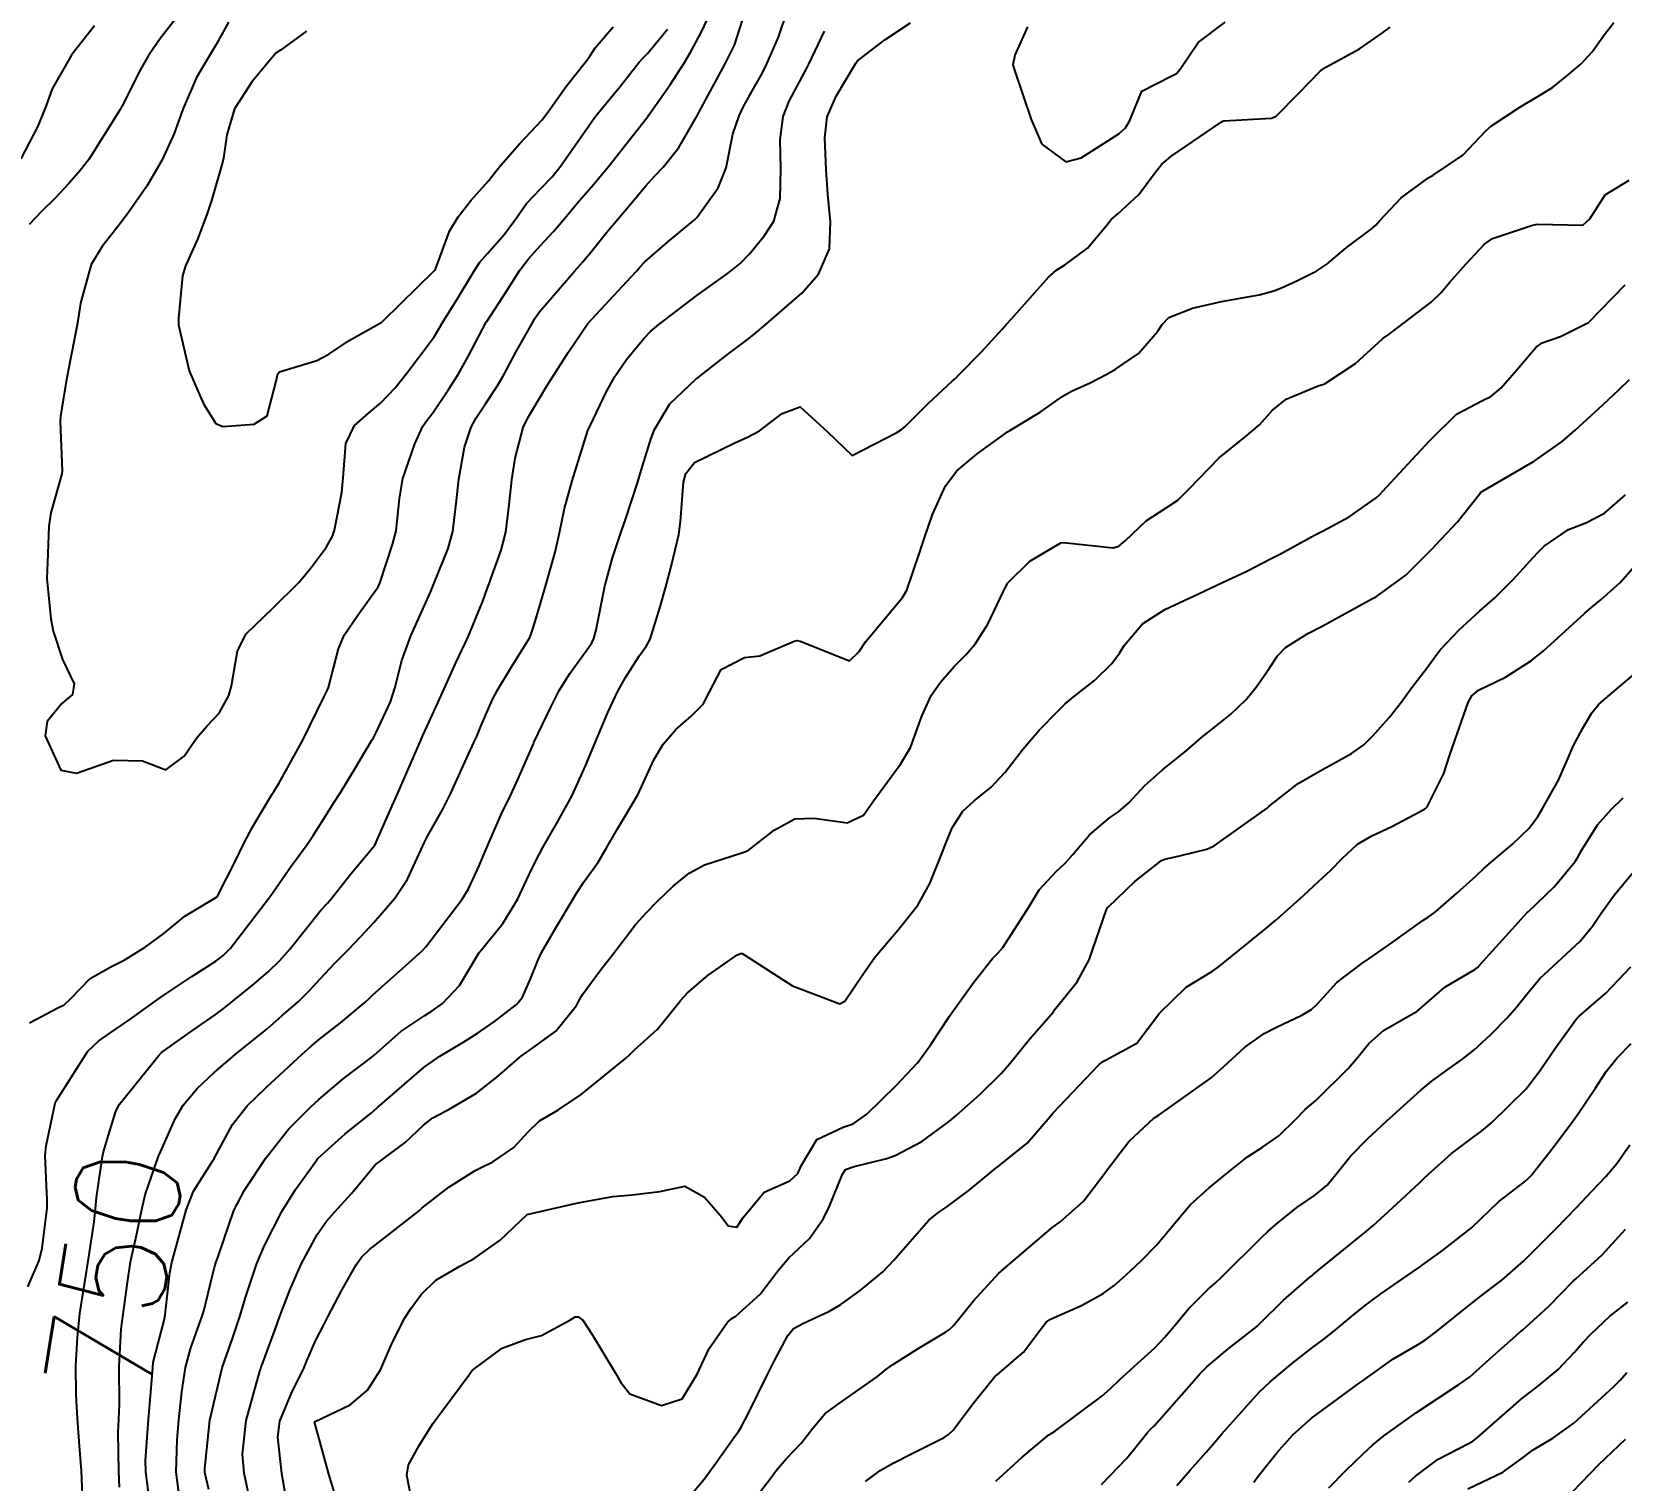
# Model space of a CAD drawing. Header units: metres. Extents: x 318500 to 325275, y 7408834 to 7428799.
# Drawn here: x 319758.7 to 319819.3, y 7411387.8 to 7411443 of the extents above; entities that cross this region are included whole.
import ezdxf
from ezdxf.enums import TextEntityAlignment as Align

# ---------------------------------------------------------------- set-up
doc = ezdxf.new("R2010")
doc.units = ezdxf.units.M
doc.header["$MEASUREMENT"] = 0
for name, color, linetype in [('Cotas', 45, 'Continuous'), ('Curvas de Nivel 1m', 11, 'Continuous'), ('Curvas de Nivel 5m', 15, 'Continuous')]:
    doc.layers.add(name, color=color, linetype=linetype)
doc.styles.add('Style-STANDARD', font='STANDARD.shx')

msp = doc.modelspace()

# ---------------------------------------------------------------- linework, layer by layer
at = {"layer": 'Curvas de Nivel 1m', "flags": 128}
for points, elevation in [([(319758.591, 7411395.143), (319759.016, 7411396.146), (319759.137, 7411396.612), (319759.323, 7411398.143), (319759.327, 7411398.441), (319759.249, 7411400.144), (319759.284, 7411400.515), (319759.629, 7411402.141), (319759.645, 7411402.176), (319759.681, 7411402.247), (319760.878, 7411404.122), (319761.295, 7411404.527), (319761.711, 7411404.812), (319762.48, 7411405.337), (319763.512, 7411406.083), (319763.638, 7411406.175), (319763.732, 7411406.239), (319764.841, 7411406.972), (319765.753, 7411407.566), (319766.035, 7411407.777), (319766.31, 7411408.052), (319767.779, 7411409.963), (319767.827, 7411410.029), (319768.628, 7411411.187), (319769.229, 7411412.009), (319769.467, 7411412.353), (319769.824, 7411412.912), (319770.245, 7411413.585), (319770.5, 7411413.993), (319771.008, 7411414.829), (319771.697, 7411415.982), (319771.761, 7411416.082), (319771.864, 7411416.278), (319772.406, 7411417.448), (319772.579, 7411417.97), (319772.844, 7411419.028), (319773.188, 7411419.961), (319773.937, 7411421.629), (319774.07, 7411421.948), (319774.608, 7411423.292), (319774.79, 7411423.938), (319774.917, 7411425.005), (319775.013, 7411425.935), (319775.239, 7411427.158), (319775.492, 7411427.928), (319775.673, 7411428.277), (319776.033, 7411428.816), (319776.476, 7411429.484), (319776.727, 7411429.913), (319777.196, 7411430.776), (319777.824, 7411431.903), (319777.92, 7411432.063), (319778.084, 7411432.302), (319779.44, 7411433.88), (319779.75, 7411434.231), (319780.112, 7411434.665), (319780.642, 7411435.343), (319781.076, 7411435.856), (319781.56, 7411436.427), (319782.149, 7411437.122), (319782.491, 7411437.5), (319782.808, 7411437.834), (319783.408, 7411438.587), (319784.114, 7411439.821), (319784.137, 7411439.864), (319784.182, 7411439.941), (319784.839, 7411441.171), (319785.189, 7411441.805), (319785.531, 7411442.49), (319785.946, 7411443.794)], 749), ([(319764.231, 7411443.5), (319763.606, 7411442.702), (319763.191, 7411442.095), (319762.835, 7411441.466), (319762.181, 7411440.167), (319762.161, 7411440.129), (319762.149, 7411440.11), (319762.105, 7411440.037), (319760.909, 7411438.129), (319760.583, 7411437.704), (319760.146, 7411437.213), (319759.628, 7411436.655), (319759.112, 7411436.15), (319758.63, 7411435.648)], 748), ([(319758.653, 7411405.214), (319759.725, 7411405.775), (319759.965, 7411405.897), (319760.23, 7411406.132), (319760.961, 7411406.902), (319761.748, 7411407.338), (319762.252, 7411407.603), (319763.063, 7411408.09), (319763.765, 7411408.617), (319764.567, 7411409.277), (319765.779, 7411410.006), (319765.829, 7411410.059), (319766.485, 7411411.365), (319766.826, 7411412.045), (319767.161, 7411412.699), (319767.837, 7411413.825), (319767.918, 7411413.95), (319767.967, 7411414.028), (319768.157, 7411414.339), (319769.086, 7411416.012), (319769.337, 7411416.538), (319769.885, 7411417.657), (319770.003, 7411417.884), (319770.054, 7411417.998), (319770.436, 7411419.471), (319770.652, 7411419.993), (319771.168, 7411420.748), (319771.939, 7411421.838), (319772.007, 7411421.979), (319772.491, 7411423.443), (319772.626, 7411423.97), (319772.759, 7411425.197), (319772.887, 7411425.967), (319773.339, 7411427.286), (319773.651, 7411427.956), (319773.802, 7411428.175), (319774.028, 7411428.469), (319774.629, 7411429.354), (319774.989, 7411429.936), (319775.373, 7411430.618), (319776.064, 7411431.92), (319776.08, 7411431.949), (319776.857, 7411433.148), (319777.349, 7411433.908), (319777.67, 7411434.341), (319778.114, 7411434.841), (319778.63, 7411435.384), (319779.061, 7411435.886), (319779.546, 7411436.472), (319780.15, 7411437.181), (319780.468, 7411437.552), (319780.719, 7411437.862), (319782.179, 7411439.711), (319782.237, 7411439.782), (319782.278, 7411439.839), (319783.064, 7411440.964), (319783.624, 7411441.826), (319783.843, 7411442.196), (319784.226, 7411442.917), (319784.525, 7411443.526)], 748), ([(319761.131, 7411443.222), (319760.277, 7411442.139), (319760.248, 7411442.101), (319760.208, 7411442.037), (319759.518, 7411440.819), (319759.269, 7411440.149), (319758.956, 7411439.368), (319758.323, 7411438.158)], 749), ([(319766.23, 7411443.364), (319765.765, 7411442.516), (319765.497, 7411442.067), (319765.017, 7411441.253), (319764.503, 7411440.077), (319764.42, 7411439.835), (319764.17, 7411439.122), (319763.697, 7411438.087), (319763.125, 7411437.116), (319762.418, 7411436.106), (319762.299, 7411435.936), (319762.124, 7411435.698), (319761.414, 7411434.817), (319760.994, 7411434.127), (319760.598, 7411432.645), (319760.519, 7411432.133), (319760.448, 7411431.761), (319760.135, 7411430.139), (319760.121, 7411430.067), (319760.043, 7411429.662), (319759.826, 7411428.339), (319759.818, 7411428.142), (319759.895, 7411426.247), (319759.883, 7411426.141), (319759.468, 7411424.655), (319759.391, 7411424.146), (319759.33, 7411422.766), (319759.31, 7411422.146), (319759.458, 7411420.612), (319759.548, 7411420.144), (319759.904, 7411419.068), (319760.348, 7411418.133), (319760.293, 7411417.724), (319759.879, 7411417.391), (319759.317, 7411416.697), (319759.241, 7411416.146), (319759.847, 7411414.838), (319760.439, 7411414.724), (319761.851, 7411415.223), (319762.958, 7411415.2), (319763.848, 7411414.86), (319764.546, 7411415.38), (319765.01, 7411416.069), (319765.406, 7411416.526), (319765.874, 7411417.012), (319766.248, 7411417.691), (319766.35, 7411418.053), (319766.573, 7411419.387), (319766.912, 7411420.045), (319767.93, 7411421.02), (319768.932, 7411422.015), (319769.387, 7411422.57), (319769.96, 7411423.336), (319770.198, 7411423.766), (319770.274, 7411423.997), (319770.56, 7411425.426), (319770.604, 7411425.994), (319770.709, 7411427.297), (319771.044, 7411427.99), (319771.563, 7411428.449), (319772.033, 7411428.84), (319772.587, 7411429.426), (319773.026, 7411429.965), (319773.467, 7411430.551), (319774.071, 7411431.369), (319774.294, 7411431.73), (319774.42, 7411431.945), (319774.95, 7411432.799), (319775.632, 7411433.927), (319775.814, 7411434.214), (319776.109, 7411434.545), (319776.758, 7411435.276), (319777.214, 7411435.909), (319777.595, 7411436.449), (319778.147, 7411437.023), (319778.58, 7411437.467), (319778.909, 7411437.889), (319780.178, 7411439.704), (319780.304, 7411439.868), (319781.15, 7411440.901), (319781.897, 7411441.845), (319782.046, 7411442.009), (319782.215, 7411442.174), (319782.968, 7411443.094)], 747), ([(319762.083, 7411387.499), (319762.05, 7411388.102), (319762.026, 7411389.589), (319762.055, 7411390.102), (319762.078, 7411390.654), (319762.073, 7411392.102), (319762.138, 7411393.525), (319762.215, 7411394.1), (319762.385, 7411395.301), (319762.502, 7411396.096), (319762.75, 7411397.232), (319762.926, 7411398.09), (319763.064, 7411398.653), (319763.559, 7411400.081), (319763.585, 7411400.147), (319763.653, 7411400.31), (319764.202, 7411401.545), (319764.508, 7411402.072), (319765.045, 7411402.708), (319765.693, 7411403.319), (319766.558, 7411404.047), (319767.191, 7411404.555), (319767.714, 7411404.983), (319768.27, 7411405.474), (319768.888, 7411406.013), (319769.317, 7411406.426), (319769.743, 7411406.894), (319770.279, 7411407.468), (319770.795, 7411407.99), (319771.268, 7411408.482), (319771.771, 7411409.034), (319772.574, 7411409.968), (319773.063, 7411410.688), (319773.649, 7411411.952), (319773.696, 7411412.068), (319773.815, 7411412.306), (319774.413, 7411413.36), (319774.699, 7411413.937), (319775.386, 7411415.458), (319775.608, 7411415.924), (319775.688, 7411416.098), (319775.869, 7411416.541), (319776.291, 7411417.509), (319776.502, 7411417.914), (319777.031, 7411418.781), (319777.72, 7411419.902), (319777.781, 7411420.041), (319777.926, 7411420.511), (319778.329, 7411421.894), (319778.69, 7411423.158), (319778.857, 7411423.887), (319779.046, 7411424.822), (319779.339, 7411425.88), (319779.939, 7411427.791), (319779.97, 7411427.871), (319779.985, 7411427.906), (319780.022, 7411427.973), (319780.64, 7411429.262), (319780.964, 7411429.856), (319781.409, 7411430.5), (319782.072, 7411431.3), (319782.338, 7411431.576), (319782.638, 7411431.834), (319784.091, 7411432.939), (319785.297, 7411433.802), (319785.739, 7411434.162), (319786.111, 7411434.544), (319786.675, 7411435.229), (319787.021, 7411435.777), (319787.273, 7411436.644), (319787.298, 7411437.773), (319787.27, 7411438.872), (319787.382, 7411439.772), (319787.608, 7411440.349), (319788.206, 7411441.471), (319788.309, 7411441.658), (319788.362, 7411441.758), (319788.962, 7411443.02)], 751), ([(319763.328, 7411386.216), (319763.08, 7411388.086), (319763.066, 7411388.517), (319763.189, 7411390.085), (319763.343, 7411391.888), (319763.348, 7411392.083), (319763.369, 7411392.257), (319763.554, 7411392.998), (319763.783, 7411393.862), (319763.824, 7411394.077), (319763.999, 7411395.671), (319764.076, 7411396.075), (319764.406, 7411397.278), (319764.618, 7411398.07), (319764.902, 7411398.796), (319765.649, 7411399.973), (319765.685, 7411400.024), (319765.704, 7411400.059), (319766.389, 7411401.33), (319766.945, 7411402.041), (319767.687, 7411402.757), (319769.048, 7411404.01), (319769.389, 7411404.321), (319769.709, 7411404.581), (319770.507, 7411405.203), (319771.433, 7411405.983), (319771.585, 7411406.128), (319771.734, 7411406.27), (319772.642, 7411407.071), (319773.62, 7411407.952), (319773.762, 7411408.103), (319775.14, 7411409.93), (319775.388, 7411410.324), (319775.799, 7411411.19), (319776.012, 7411411.712), (319776.097, 7411411.917), (319776.618, 7411413.123), (319776.996, 7411413.908), (319777.264, 7411414.487), (319777.859, 7411415.849), (319777.883, 7411415.9), (319778.52, 7411417.251), (319778.844, 7411417.886), (319779.248, 7411418.531), (319779.914, 7411419.447), (319780.083, 7411419.702), (319780.167, 7411419.866), (319780.258, 7411420.199), (319780.589, 7411421.86), (319780.877, 7411422.936), (319781.187, 7411423.852), (319781.384, 7411424.444), (319781.838, 7411425.842), (319782.006, 7411426.393), (319782.349, 7411427.505), (319782.475, 7411427.835), (319783.057, 7411428.808), (319784.049, 7411429.757), (319784.089, 7411429.78), (319784.139, 7411429.819), (319785.215, 7411430.651), (319786.073, 7411431.304), (319786.342, 7411431.52), (319786.657, 7411431.781), (319788.093, 7411433.035), (319788.736, 7411433.754), (319789.148, 7411434.716), (319789.183, 7411435.749), (319789.086, 7411436.81), (319789.023, 7411437.751), (319788.97, 7411438.954), (319789.064, 7411439.751), (319789.398, 7411440.542), (319790.118, 7411441.741), (319790.15, 7411441.802), (319790.212, 7411441.893), (319791.257, 7411442.692), (319792.235, 7411443.344)], 752), ([(319764.352, 7411387.196), (319764.244, 7411388.072), (319764.275, 7411389.306), (319764.347, 7411390.072), (319764.461, 7411391.141), (319764.6, 7411392.069), (319764.798, 7411392.821), (319765.243, 7411394.063), (319765.32, 7411394.316), (319765.591, 7411395.433), (319765.721, 7411395.936), (319765.756, 7411396.058), (319765.842, 7411396.296), (319766.433, 7411398.048), (319766.846, 7411398.828), (319767.65, 7411400.03), (319768.527, 7411401.157), (319769.369, 7411402.005), (319769.683, 7411402.282), (319770.607, 7411403.074), (319771.699, 7411403.904), (319771.792, 7411403.979), (319772.806, 7411404.872), (319773.723, 7411405.494), (319774.006, 7411405.666), (319774.394, 7411405.94), (319775.041, 7411406.63), (319775.759, 7411407.831), (319775.793, 7411407.887), (319775.812, 7411407.919), (319776.689, 7411408.992), (319777.251, 7411409.905), (319777.424, 7411410.265), (319777.798, 7411411.08), (319778.076, 7411411.626), (319778.222, 7411411.894), (319778.804, 7411412.907), (319779.334, 7411413.878), (319779.851, 7411415.013), (319780.2, 7411415.865), (319780.698, 7411417.038), (319781.075, 7411417.852), (319781.367, 7411418.379), (319781.911, 7411419.217), (319782.176, 7411419.578), (319782.31, 7411419.836), (319782.699, 7411421.065), (319782.914, 7411421.83), (319783.127, 7411422.654), (319783.4, 7411423.826), (319783.474, 7411424.329), (319783.582, 7411425.824), (319783.672, 7411426.155), (319784.008, 7411426.571), (319785.544, 7411427.326), (319786.017, 7411427.535), (319786.479, 7411427.783), (319787.351, 7411428.449), (319788.034, 7411428.691), (319789.072, 7411427.749), (319790.011, 7411426.844), (319791.715, 7411427.715), (319791.896, 7411427.838), (319792.023, 7411427.938), (319792.914, 7411428.82), (319793.843, 7411429.683), (319793.95, 7411429.783), (319794.053, 7411429.886), (319794.944, 7411430.794), (319795.732, 7411431.663), (319795.897, 7411431.847), (319796.084, 7411432.058), (319797.503, 7411433.639), (319797.818, 7411433.921), (319798.107, 7411434.099), (319798.99, 7411434.744), (319799.704, 7411435.606), (319799.894, 7411435.843), (319800.137, 7411436.054), (319800.941, 7411436.799), (319801.531, 7411437.586), (319801.811, 7411437.936), (319802.167, 7411438.246), (319804.086, 7411439.551), (319804.143, 7411439.588), (319804.181, 7411439.607), (319805.998, 7411439.707), (319806.184, 7411439.775), (319807.046, 7411440.663), (319807.863, 7411441.503), (319808.069, 7411441.644), (319808.213, 7411441.719), (319809.354, 7411442.352), (319810.232, 7411442.962), (319810.527, 7411443.175)], 753), ([(319769.214, 7411443.026), (319768.214, 7411442.301), (319768.056, 7411442.189), (319767.91, 7411442.034), (319767.139, 7411441.103), (319766.466, 7411440.056), (319766.17, 7411439.072), (319766.039, 7411438.184), (319766.015, 7411438.061), (319765.598, 7411436.605), (319765.419, 7411436.067), (319765.068, 7411435.118), (319764.599, 7411434.075), (319764.483, 7411433.689), (319764.328, 7411432.078), (319764.334, 7411431.82), (319764.742, 7411430.073), (319765.286, 7411428.812), (319765.759, 7411428.063), (319766.019, 7411427.951), (319767.212, 7411428.042), (319767.712, 7411428.348), (319768.044, 7411429.622), (319768.12, 7411429.958), (319768.186, 7411430.028), (319769.598, 7411430.466), (319770.061, 7411430.702), (319770.832, 7411431.229), (319772.079, 7411431.923), (319772.108, 7411431.951), (319772.134, 7411431.979), (319774.1, 7411433.911), (319774.122, 7411433.95), (319774.665, 7411435.399), (319774.987, 7411435.937), (319775.489, 7411436.581), (319776.151, 7411437.314), (319776.421, 7411437.653), (319776.614, 7411437.915), (319777.338, 7411438.738), (319778.177, 7411439.628), (319778.391, 7411439.897), (319779.138, 7411440.944), (319779.871, 7411441.875), (319780.015, 7411442.071), (319780.218, 7411442.39), (319780.906, 7411443.184)], 746), ([(319765.48, 7411387.412), (319765.337, 7411388.062), (319765.333, 7411388.221), (319765.52, 7411390.06), (319765.99, 7411392.053), (319766.397, 7411393.208), (319766.679, 7411394.043), (319766.883, 7411394.738), (319767.322, 7411396.034), (319767.607, 7411396.716), (319768.27, 7411398.02), (319768.789, 7411398.856), (319769.613, 7411400.001), (319769.629, 7411400.022), (319769.651, 7411400.042), (319770.683, 7411400.971), (319771.677, 7411401.768), (319771.794, 7411401.863), (319771.919, 7411401.976), (319773.696, 7411403.522), (319774.292, 7411403.941), (319775.174, 7411404.462), (319775.713, 7411404.803), (319776.378, 7411405.256), (319777.218, 7411405.905), (319777.447, 7411406.19), (319777.745, 7411406.892), (319778.036, 7411407.615), (319778.17, 7411407.894), (319778.717, 7411408.834), (319779.338, 7411409.877), (319779.501, 7411410.158), (319779.791, 7411410.596), (319780.325, 7411411.34), (319780.639, 7411411.858), (319781.072, 7411412.601), (319781.805, 7411413.841), (319781.841, 7411413.906), (319782.45, 7411415.238), (319782.812, 7411415.83), (319783.296, 7411416.399), (319783.876, 7411416.906), (319784.339, 7411417.357), (319784.556, 7411417.81), (319785.024, 7411418.682), (319785.91, 7411419.136), (319786.489, 7411419.204), (319787.801, 7411419.762), (319787.92, 7411419.789), (319788.035, 7411419.759), (319789.909, 7411419.014), (319790.277, 7411419.372), (319790.516, 7411419.731), (319791.937, 7411421.432), (319792.099, 7411421.708), (319792.571, 7411423.091), (319792.766, 7411423.698), (319793.082, 7411424.595), (319793.566, 7411425.687), (319794.006, 7411426.251), (319794.784, 7411426.9), (319795.83, 7411427.662), (319795.94, 7411427.742), (319796.022, 7411427.797), (319797.18, 7411428.496), (319798.042, 7411429.106), (319798.37, 7411429.3), (319799.089, 7411429.614), (319799.72, 7411429.941), (319800.058, 7411430.132), (319800.925, 7411430.733), (319801.67, 7411431.584), (319801.834, 7411431.831), (319802.085, 7411432.109), (319802.985, 7411432.463), (319804.092, 7411432.716), (319805.532, 7411432.966), (319806.096, 7411433.124), (319806.381, 7411433.233), (319806.998, 7411433.511), (319807.729, 7411433.88), (319808.109, 7411434.132), (319808.854, 7411434.754), (319809.806, 7411435.475), (319809.982, 7411435.623), (319810.135, 7411435.803), (319810.942, 7411436.664), (319812.003, 7411437.442), (319812.161, 7411437.527), (319813.3, 7411438.297), (319814.178, 7411439.225), (319814.384, 7411439.417), (319815.473, 7411440.119), (319816.197, 7411440.554), (319816.71, 7411440.875), (319817.329, 7411441.373), (319817.804, 7411441.779), (319818.223, 7411442.231), (319818.691, 7411442.898), (319819.058, 7411443.352)], 754), ([(319796.697, 7411443.189), (319796.217, 7411442.106), (319796.14, 7411441.732), (319796.163, 7411441.66), (319796.208, 7411441.533), (319796.832, 7411439.65), (319797.242, 7411438.716), (319798.164, 7411438.035), (319798.74, 7411438.195), (319800.175, 7411439.108), (319800.437, 7411439.338), (319800.581, 7411439.596), (319801.058, 7411440.73), (319802.206, 7411441.323), (319802.379, 7411441.406), (319802.518, 7411441.575), (319803.2, 7411442.591), (319804.237, 7411443.365)], 752), ([(319768.44, 7411387.052), (319768.271, 7411388.018), (319768.119, 7411389.413), (319768.187, 7411390.02), (319768.663, 7411391.145), (319769.097, 7411392.007), (319769.227, 7411392.322), (319769.556, 7411393.082), (319769.872, 7411393.691), (319770.027, 7411393.995), (319770.555, 7411395.021), (319771.105, 7411395.985), (319771.312, 7411396.274), (319771.606, 7411396.561), (319773.397, 7411397.953), (319773.517, 7411398.057), (319773.623, 7411398.15), (319774.631, 7411398.939), (319775.645, 7411399.573), (319775.87, 7411399.695), (319776.32, 7411399.913), (319777.112, 7411400.452), (319777.667, 7411401.056), (319778.097, 7411401.471), (319778.789, 7411401.883), (319779.686, 7411402.478), (319781.371, 7411403.845), (319781.538, 7411404.007), (319781.705, 7411404.165), (319782.587, 7411404.961), (319783.281, 7411405.824), (319783.478, 7411406.078), (319783.738, 7411406.353), (319784.528, 7411407.029), (319785.615, 7411407.792), (319785.761, 7411407.854), (319785.823, 7411407.852), (319785.926, 7411407.788), (319787.743, 7411406.617), (319789.538, 7411405.936), (319789.734, 7411406.03), (319790.423, 7411407.057), (319790.889, 7411407.723), (319791.77, 7411408.749), (319792.516, 7411409.699), (319792.969, 7411410.516), (319793.445, 7411411.685), (319793.541, 7411411.957), (319793.824, 7411412.646), (319794.235, 7411413.275), (319794.663, 7411413.672), (319795.315, 7411414.196), (319795.851, 7411414.766), (319796.534, 7411415.65), (319797.149, 7411416.363), (319797.882, 7411417.124), (319798.136, 7411417.376), (319798.438, 7411417.622), (319799.25, 7411418.26), (319799.91, 7411418.908), (319800.208, 7411419.305), (319800.381, 7411419.595), (319801.088, 7411420.429), (319801.934, 7411420.969), (319803.215, 7411421.561), (319803.704, 7411421.793), (319803.945, 7411421.911), (319805.061, 7411422.426), (319805.961, 7411422.896), (319806.37, 7411423.11), (319807.104, 7411423.509), (319807.665, 7411423.813), (319807.977, 7411423.964), (319808.968, 7411424.502), (319809.996, 7411425.228), (319810.121, 7411425.345), (319810.227, 7411425.467), (319812.02, 7411427.398), (319812.041, 7411427.419), (319812.061, 7411427.44), (319813.05, 7411428.414), (319814.043, 7411428.935), (319814.366, 7411429.095), (319814.749, 7411429.41), (319815.349, 7411430.113), (319816.073, 7411430.954), (319816.324, 7411431.139), (319817.014, 7411431.376), (319818.086, 7411431.919), (319819.491, 7411433.346)], 756), ([(319770.311, 7411387.158), (319770.065, 7411387.994), (319769.52, 7411390), (319770.873, 7411390.64), (319771.532, 7411391.207), (319772.026, 7411391.973), (319772.491, 7411393.031), (319772.953, 7411393.959), (319773.198, 7411394.333), (319773.584, 7411394.853), (319774.138, 7411395.396), (319775.053, 7411395.928), (319775.603, 7411396.224), (319776.597, 7411396.923), (319777.62, 7411397.9), (319779.227, 7411398.275), (319779.627, 7411398.358), (319780.895, 7411398.587), (319781.632, 7411398.647), (319782.687, 7411398.777), (319783.637, 7411398.982), (319784.389, 7411398.566), (319785.039, 7411397.799), (319785.286, 7411397.464), (319785.616, 7411397.412), (319785.852, 7411397.787), (319786.655, 7411398.754), (319787.641, 7411399.187), (319787.943, 7411399.459), (319788.071, 7411399.756), (319788.661, 7411400.754), (319789.672, 7411401.235), (319790.047, 7411401.361), (319790.572, 7411401.727), (319791.691, 7411402.816), (319792.514, 7411403.698), (319793.016, 7411404.384), (319793.727, 7411405.461), (319793.817, 7411405.59), (319793.877, 7411405.679), (319794.655, 7411406.762), (319795.361, 7411407.664), (319795.561, 7411407.863), (319795.764, 7411408.08), (319796.763, 7411409.645), (319797.145, 7411410.285), (319797.8, 7411410.993), (319798.137, 7411411.294), (319798.426, 7411411.621), (319799.057, 7411412.376), (319799.831, 7411413.019), (319800.174, 7411413.257), (319800.564, 7411413.593), (319801.172, 7411414.261), (319801.853, 7411414.871), (319802.734, 7411415.567), (319803.336, 7411416.09), (319803.875, 7411416.52), (319804.451, 7411416.972), (319805.029, 7411417.533), (319805.414, 7411418.01), (319805.908, 7411418.723), (319806.225, 7411419.207), (319806.532, 7411419.514), (319807.381, 7411420.05), (319807.928, 7411420.339), (319809.854, 7411421.386), (319809.94, 7411421.433), (319809.998, 7411421.469), (319811.124, 7411422.281), (319811.965, 7411423.115), (319812.121, 7411423.285), (319812.272, 7411423.437), (319813.095, 7411424.318), (319813.964, 7411425.42), (319813.982, 7411425.439), (319814, 7411425.451), (319814.069, 7411425.488), (319816.012, 7411426.631), (319817.079, 7411427.374), (319817.58, 7411427.813), (319818.033, 7411428.232), (319818.628, 7411428.768), (319819.247, 7411429.348), (319819.655, 7411429.745)], 757), ([(319773.421, 7411385.991), (319773.039, 7411387.957), (319773.097, 7411388.355), (319773.507, 7411389.095), (319773.834, 7411389.627), (319774.034, 7411389.942), (319775.396, 7411391.78), (319775.505, 7411391.921), (319775.52, 7411391.941), (319775.541, 7411391.96), (319776.665, 7411392.797), (319777.559, 7411393.138), (319778.168, 7411393.283), (319779.254, 7411393.875), (319779.451, 7411393.992), (319779.572, 7411393.999), (319779.74, 7411393.867), (319780.096, 7411393.328), (319780.987, 7411391.848), (319781.188, 7411391.497), (319781.532, 7411391.06), (319782.741, 7411390.615), (319783.531, 7411390.877), (319784.102, 7411391.812), (319784.567, 7411392.793), (319785.26, 7411393.795), (319785.429, 7411393.935), (319785.574, 7411394.028), (319786.5, 7411394.863), (319787.189, 7411395.766), (319787.605, 7411396.248), (319788.385, 7411396.979), (319788.923, 7411397.747), (319789.153, 7411398.219), (319789.645, 7411399.437), (319789.764, 7411399.622), (319790.088, 7411399.733), (319791.337, 7411400.033), (319791.657, 7411400.145), (319792.674, 7411400.686), (319793.676, 7411401.418), (319793.819, 7411401.537), (319793.977, 7411401.677), (319794.875, 7411402.481), (319795.696, 7411403.279), (319796.026, 7411403.655), (319796.769, 7411404.589), (319797.692, 7411405.631), (319797.705, 7411405.656), (319797.731, 7411405.702), (319798.596, 7411406.769), (319799.05, 7411407.611), (319799.708, 7411409.53), (319799.747, 7411409.6), (319799.764, 7411409.616), (319799.781, 7411409.637), (319800.793, 7411410.592), (319801.807, 7411411.396), (319801.931, 7411411.455), (319802.496, 7411411.57), (319803.539, 7411411.83), (319803.816, 7411411.963), (319804.741, 7411412.621), (319805.838, 7411413.397), (319805.905, 7411413.454), (319805.972, 7411413.519), (319807.02, 7411414.337), (319807.853, 7411414.82), (319809.05, 7411415.482), (319809.525, 7411415.815), (319809.87, 7411416.153), (319810.491, 7411416.851), (319810.959, 7411417.454), (319811.356, 7411417.99), (319811.909, 7411418.722), (319812.211, 7411419.142), (319812.435, 7411419.435), (319813.158, 7411420.197), (319813.935, 7411420.905), (319814.514, 7411421.411), (319815.226, 7411422.125), (319815.963, 7411422.941), (319816.181, 7411423.172), (319816.4, 7411423.384), (319817.327, 7411424.023), (319817.984, 7411424.275), (319818.702, 7411424.64), (319819.496, 7411425.345)], 758), ([(319783.968, 7411387.327), (319784.374, 7411387.807), (319784.84, 7411388.46), (319785.514, 7411389.404), (319785.678, 7411389.627), (319785.784, 7411389.786), (319786.048, 7411390.305), (319786.767, 7411391.772), (319787.029, 7411392.286), (319787.563, 7411393.288), (319787.778, 7411393.547), (319788.161, 7411393.754), (319789.12, 7411394.201), (319789.581, 7411394.474), (319790.319, 7411394.999), (319791.189, 7411395.716), (319791.604, 7411396.159), (319792.936, 7411397.69), (319793.317, 7411397.992), (319793.628, 7411398.196), (319794.479, 7411398.83), (319795.494, 7411399.662), (319795.578, 7411399.734), (319795.652, 7411399.788), (319796.686, 7411400.623), (319797.558, 7411401.632), (319797.681, 7411401.778), (319799.418, 7411403.604), (319799.571, 7411403.733), (319799.703, 7411403.794), (319800.863, 7411404.438), (319801.73, 7411405.58), (319802.745, 7411406.565), (319803.754, 7411407.181), (319803.972, 7411407.331), (319804.23, 7411407.543), (319805.773, 7411408.793), (319806.169, 7411409.123), (319806.61, 7411409.512), (319807.225, 7411410.069), (319807.796, 7411410.593), (319808.264, 7411411.032), (319808.707, 7411411.487), (319809.278, 7411412.018), (319809.823, 7411412.339), (319810.592, 7411412.695), (319811.839, 7411413.356), (319811.886, 7411413.393), (319811.931, 7411413.439), (319812.573, 7411414.712), (319812.796, 7411415.431), (319813.077, 7411416.223), (319813.497, 7411417.424), (319813.634, 7411417.682), (319813.897, 7411417.888), (319814.925, 7411418.384), (319815.915, 7411419.03), (319816.116, 7411419.188), (319816.355, 7411419.383), (319817.935, 7411420.814), (319818.223, 7411421.072), (319818.566, 7411421.354), (319819.293, 7411422.003), (319819.961, 7411422.754)], 759), ([(319790.519, 7411387.725), (319791.078, 7411388.134), (319791.5, 7411388.381), (319792.374, 7411388.83), (319793.516, 7411389.396), (319793.69, 7411389.506), (319793.861, 7411389.677), (319794.571, 7411390.628), (319795.396, 7411391.661), (319795.47, 7411391.732), (319795.542, 7411391.786), (319796.549, 7411392.651), (319797.279, 7411393.634), (319797.405, 7411393.8), (319797.574, 7411393.915), (319798.76, 7411394.435), (319799.589, 7411394.888), (319800.001, 7411395.189), (319800.452, 7411395.591), (319801.039, 7411396.152), (319801.612, 7411396.735), (319802.311, 7411397.57), (319802.912, 7411398.279), (319803.641, 7411398.929), (319803.986, 7411399.204), (319804.391, 7411399.539), (319805.091, 7411400.096), (319805.664, 7411400.466), (319806.283, 7411400.902), (319806.899, 7411401.508), (319807.284, 7411401.904), (319807.687, 7411402.25), (319808.935, 7411403.481), (319809.287, 7411403.896), (319809.714, 7411404.419), (319810.267, 7411404.916), (319811.202, 7411405.448), (319811.536, 7411405.64), (319811.736, 7411405.811), (319812.613, 7411406.566), (319813.757, 7411407.237), (319813.86, 7411407.317), (319813.948, 7411407.417), (319815.303, 7411408.925), (319815.723, 7411409.391), (319815.75, 7411409.421), (319815.781, 7411409.446), (319816.772, 7411410.399), (319817.577, 7411411.363), (319817.671, 7411411.503), (319817.816, 7411411.781), (319818.432, 7411412.753), (319818.957, 7411413.349), (319819.404, 7411413.785)], 761), ([(319795.491, 7411387.734), (319796.5, 7411388.65), (319797.518, 7411389.494), (319797.598, 7411389.549), (319797.724, 7411389.627), (319799.534, 7411390.967), (319799.866, 7411391.267), (319800.2, 7411391.593), (319800.904, 7411392.232), (319801.559, 7411392.821), (319801.927, 7411393.213), (319802.223, 7411393.57), (319802.841, 7411394.302), (319803.592, 7411395.047), (319803.855, 7411395.287), (319804.116, 7411395.542), (319805.615, 7411397.023), (319805.875, 7411397.26), (319806.162, 7411397.515), (319806.971, 7411398.166), (319807.637, 7411398.625), (319808.119, 7411399.017), (319808.511, 7411399.487), (319809.012, 7411400.128), (319809.67, 7411400.801), (319810.022, 7411401.117), (319810.387, 7411401.459), (319811.692, 7411402.644), (319812.131, 7411403.001), (319812.723, 7411403.43), (319813.292, 7411403.839), (319813.711, 7411404.168), (319814.367, 7411404.764), (319814.981, 7411405.401), (319815.334, 7411405.798), (319815.744, 7411406.316), (319816.235, 7411406.901), (319816.746, 7411407.375), (319817.77, 7411408.328), (319818.236, 7411408.895), (319818.549, 7411409.352), (319819.066, 7411410.072), (319819.804, 7411410.963)], 762), ([(319799.525, 7411387.599), (319800.48, 7411388.611), (319801.279, 7411389.582), (319801.391, 7411389.712), (319801.523, 7411389.848), (319803.037, 7411391.558), (319803.27, 7411391.828), (319803.548, 7411392.107), (319804.333, 7411392.764), (319805.321, 7411393.524), (319805.457, 7411393.636), (319805.574, 7411393.755), (319806.462, 7411394.636), (319807.454, 7411395.501), (319807.535, 7411395.567), (319807.601, 7411395.625), (319808.358, 7411396.239), (319809.618, 7411397.263), (319809.866, 7411397.466), (319810.785, 7411398.301), (319811.645, 7411399.104), (319811.815, 7411399.271), (319811.981, 7411399.437), (319812.859, 7411400.231), (319813.671, 7411400.832), (319814.01, 7411401.08), (319814.396, 7411401.409), (319815.693, 7411402.685), (319816.237, 7411403.382), (319816.832, 7411404.254), (319817.628, 7411405.362), (319817.676, 7411405.416), (319817.732, 7411405.466), (319818.751, 7411406.344), (319819.705, 7411407.341)], 763), ([(319802.398, 7411387.561), (319802.901, 7411388.157), (319803.509, 7411388.841), (319803.836, 7411389.225), (319804.104, 7411389.541), (319805.536, 7411391.127), (319805.949, 7411391.516), (319806.816, 7411392.242), (319807.56, 7411392.824), (319807.948, 7411393.11), (319808.433, 7411393.487), (319809.05, 7411394.006), (319809.585, 7411394.448), (319810.175, 7411394.878), (319810.993, 7411395.449), (319811.604, 7411395.863), (319812.519, 7411396.523), (319813.62, 7411397.393), (319813.65, 7411397.42), (319814.651, 7411398.388), (319815.646, 7411399.145), (319815.78, 7411399.256), (319815.899, 7411399.386), (319816.685, 7411400.395), (319817.42, 7411401.364), (319817.684, 7411401.724), (319818.341, 7411402.706), (319818.758, 7411403.349), (319819.179, 7411403.874), (319819.716, 7411404.425)], 764), ([(319808.183, 7411387.483), (319808.833, 7411388.144), (319809.51, 7411388.786), (319809.865, 7411389.114), (319810.284, 7411389.459), (319811.529, 7411390.355), (319813.145, 7411391.424), (319813.385, 7411391.579), (319813.544, 7411391.699), (319814.454, 7411392.509), (319815.448, 7411393.392), (319815.515, 7411393.447), (319815.572, 7411393.494), (319816.564, 7411394.397), (319817.506, 7411395.361), (319817.601, 7411395.453), (319818.602, 7411396.358), (319819.494, 7411397.341)], 766), ([(319811.243, 7411387.695), (319811.497, 7411387.925), (319812.36, 7411388.574), (319813.516, 7411389.164), (319813.674, 7411389.252), (319813.866, 7411389.407), (319815.535, 7411390.869), (319816.195, 7411391.38), (319816.93, 7411391.988), (319817.559, 7411392.657), (319817.885, 7411393.035), (319818.185, 7411393.354), (319818.906, 7411394.02), (319819.588, 7411394.552)], 767), ([(319813.49, 7411387.441), (319814.822, 7411388.075), (319815.508, 7411388.571), (319815.973, 7411388.923), (319816.726, 7411389.372), (319817.526, 7411389.939), (319819.057, 7411391.337), (319819.291, 7411391.587), (319819.548, 7411391.871)], 768), ([(319817.49, 7411387.338), (319818.485, 7411388.366), (319819.497, 7411389.33)], 769)]:
    msp.add_lwpolyline(points, dxfattribs=dict(at, elevation=elevation))
at = {"layer": 'Curvas de Nivel 5m', "flags": 128}
for points, elevation in [([(319760.686, 7411386.908), (319760.634, 7411388.123), (319760.551, 7411389.077), (319760.479, 7411390.126), (319760.431, 7411391.028), (319760.411, 7411392.127), (319760.474, 7411393.208), (319760.573, 7411394.125), (319760.708, 7411394.998), (319760.888, 7411396.121), (319761.119, 7411397.622), (319761.166, 7411398.117), (319761.197, 7411398.546), (319761.436, 7411400.113), (319761.474, 7411400.291), (319761.662, 7411400.929), (319761.944, 7411401.838), (319762.086, 7411402.104), (319763.563, 7411403.946), (319763.676, 7411404.08), (319764.862, 7411404.919), (319765.722, 7411405.513), (319766.037, 7411405.743), (319766.42, 7411406.05), (319767.143, 7411406.635), (319767.747, 7411407.148), (319768.197, 7411407.579), (319768.576, 7411408.018), (319769.775, 7411409.511), (319770.004, 7411409.771), (319770.196, 7411409.996), (319770.895, 7411410.888), (319771.81, 7411411.98), (319772.43, 7411413.372), (319772.691, 7411413.967), (319773.323, 7411415.426), (319773.554, 7411415.955), (319773.647, 7411416.169), (319773.871, 7411416.66), (319774.284, 7411417.544), (319774.455, 7411417.942), (319774.901, 7411418.939), (319775.374, 7411419.928), (319775.934, 7411421.283), (319776.104, 7411421.753), (319776.165, 7411421.918), (319776.637, 7411423.236), (319776.804, 7411423.912), (319776.932, 7411424.964), (319777.036, 7411425.91), (319777.171, 7411426.746), (319777.476, 7411427.905), (319777.648, 7411428.281), (319778.036, 7411428.935), (319778.402, 7411429.537), (319778.622, 7411429.891), (319779.184, 7411430.763), (319779.942, 7411431.872), (319780.082, 7411432.041), (319781.764, 7411433.845), (319781.92, 7411434.025), (319782.106, 7411434.23), (319782.968, 7411434.981), (319783.991, 7411435.821), (319784.061, 7411435.891), (319784.132, 7411435.97), (319784.904, 7411437.053), (319785.207, 7411437.804), (319785.47, 7411439.097), (319785.705, 7411439.797), (319785.862, 7411440.118), (319786.194, 7411440.717), (319786.579, 7411441.41), (319786.763, 7411441.782), (319787.21, 7411442.791), (319787.537, 7411443.771)], 750), ([(319767.204, 7411386.294), (319766.829, 7411388.04), (319766.775, 7411388.767), (319766.907, 7411390.039), (319767.43, 7411391.923), (319767.467, 7411392.031), (319767.484, 7411392.088), (319767.543, 7411392.244), (319768.027, 7411393.559), (319768.199, 7411394.021), (319768.579, 7411395.021), (319769.007, 7411396.009), (319769.611, 7411397.136), (319769.969, 7411397.644), (319770.282, 7411397.993), (319770.919, 7411398.699), (319771.644, 7411399.584), (319771.831, 7411399.793), (319772.067, 7411399.974), (319772.97, 7411400.65), (319773.67, 7411401.306), (319774.029, 7411401.59), (319774.675, 7411401.935), (319775.686, 7411402.53), (319776.47, 7411403.134), (319777.346, 7411403.904), (319777.546, 7411404.057), (319777.704, 7411404.157), (319778.711, 7411404.889), (319779.498, 7411405.873), (319779.583, 7411406.022), (319779.736, 7411406.295), (319780.408, 7411407.202), (319780.915, 7411407.853), (319781.771, 7411408.967), (319782.18, 7411409.431), (319782.585, 7411409.832), (319783.195, 7411410.42), (319783.796, 7411410.911), (319784.385, 7411411.227), (319785.809, 7411411.694), (319785.884, 7411411.714), (319786.045, 7411411.786), (319787.041, 7411412.553), (319787.828, 7411412.99), (319788.568, 7411413.014), (319789.826, 7411412.836), (319790.44, 7411413.122), (319790.863, 7411413.725), (319791.854, 7411415.07), (319792.234, 7411415.704), (319792.673, 7411416.903), (319793.03, 7411417.693), (319793.385, 7411418.2), (319793.907, 7411418.797), (319794.346, 7411419.243), (319794.716, 7411419.672), (319795.187, 7411420.408), (319795.778, 7411421.662), (319795.831, 7411421.772), (319795.945, 7411421.982), (319796.791, 7411422.814), (319797.968, 7411423.51), (319798.076, 7411423.521), (319799.966, 7411423.326), (319800.18, 7411423.384), (319800.439, 7411423.595), (319801.222, 7411424.347), (319801.989, 7411424.844), (319802.43, 7411425.137), (319802.868, 7411425.567), (319804.012, 7411426.751), (319804.99, 7411427.535), (319805.542, 7411428.013), (319806.036, 7411428.566), (319806.563, 7411428.994), (319807.779, 7411429.503), (319807.993, 7411429.559), (319808.051, 7411429.583), (319809.2, 7411430.346), (319810.075, 7411431.154), (319810.246, 7411431.299), (319810.482, 7411431.464), (319812.092, 7411432.683), (319812.469, 7411433.063), (319812.788, 7411433.433), (319813.405, 7411434.133), (319814.122, 7411434.898), (319814.431, 7411435.11), (319815.305, 7411435.402), (319815.912, 7411435.615), (319816.134, 7411435.668), (319817.874, 7411435.624), (319818.138, 7411435.865), (319818.725, 7411436.781), (319819.643, 7411437.345)], 755), ([(319786.247, 7411387.01), (319786.852, 7411387.77), (319787.119, 7411388.143), (319787.502, 7411388.588), (319788.078, 7411389.188), (319788.513, 7411389.75), (319788.974, 7411390.297), (319789.53, 7411390.71), (319790.977, 7411391.718), (319791.286, 7411391.972), (319791.547, 7411392.169), (319792.487, 7411392.765), (319793.566, 7411393.41), (319793.727, 7411393.519), (319793.884, 7411393.677), (319794.643, 7411394.611), (319795.6, 7411395.66), (319797.617, 7411397.379), (319797.942, 7411397.625), (319798.836, 7411398.408), (319799.648, 7411399.473), (319799.7, 7411399.549), (319799.734, 7411399.599), (319800.568, 7411400.69), (319801.524, 7411401.582), (319801.619, 7411401.642), (319801.681, 7411401.677), (319802.023, 7411401.914), (319803.696, 7411403.109), (319804.189, 7411403.543), (319804.976, 7411404.266), (319805.719, 7411404.798), (319806.198, 7411405.04), (319807.157, 7411405.506), (319807.521, 7411405.714), (319807.736, 7411405.925), (319808.49, 7411406.748), (319809.448, 7411407.475), (319809.762, 7411407.681), (319810.516, 7411408.208), (319811.777, 7411409.106), (319811.979, 7411409.237), (319812.253, 7411409.435), (319813.068, 7411410.15), (319813.801, 7411410.82), (319814.111, 7411411.11), (319814.466, 7411411.41), (319815.192, 7411412.027), (319815.829, 7411412.633), (319816.15, 7411413.07), (319816.335, 7411413.383), (319816.944, 7411414.467), (319817.335, 7411415.368), (319817.493, 7411415.738), (319817.876, 7411416.447), (319818.211, 7411417.031), (319818.475, 7411417.354), (319819.241, 7411418.005), (319819.908, 7411418.564)], 760), ([(319805.322, 7411387.693), (319805.496, 7411387.918), (319806.209, 7411388.81), (319806.819, 7411389.501), (319807.526, 7411390.139), (319809.347, 7411391.473), (319809.462, 7411391.55), (319809.542, 7411391.612), (319810.628, 7411392.379), (319811.562, 7411392.936), (319811.877, 7411393.126), (319812.288, 7411393.433), (319812.999, 7411394.006), (319813.586, 7411394.48), (319814.111, 7411394.893), (319814.78, 7411395.402), (319815.607, 7411396.119), (319816.851, 7411397.372), (319817.236, 7411397.756), (319817.632, 7411398.166), (319818.21, 7411398.785), (319818.748, 7411399.349), (319819.164, 7411399.839), (319819.668, 7411400.562)], 765)]:
    msp.add_lwpolyline(points, dxfattribs=dict(at, elevation=elevation))

# ---------------------------------------------------------------- texts
at = {"layer": 'Cotas', "style": 'Style-STANDARD'}
msp.add_text('750', height=4, rotation=80.81534, dxfattribs=at).set_placement((319761.889, 7411395.694, 750), align=Align.MIDDLE_CENTER)

doc.saveas('drawing.dxf')
